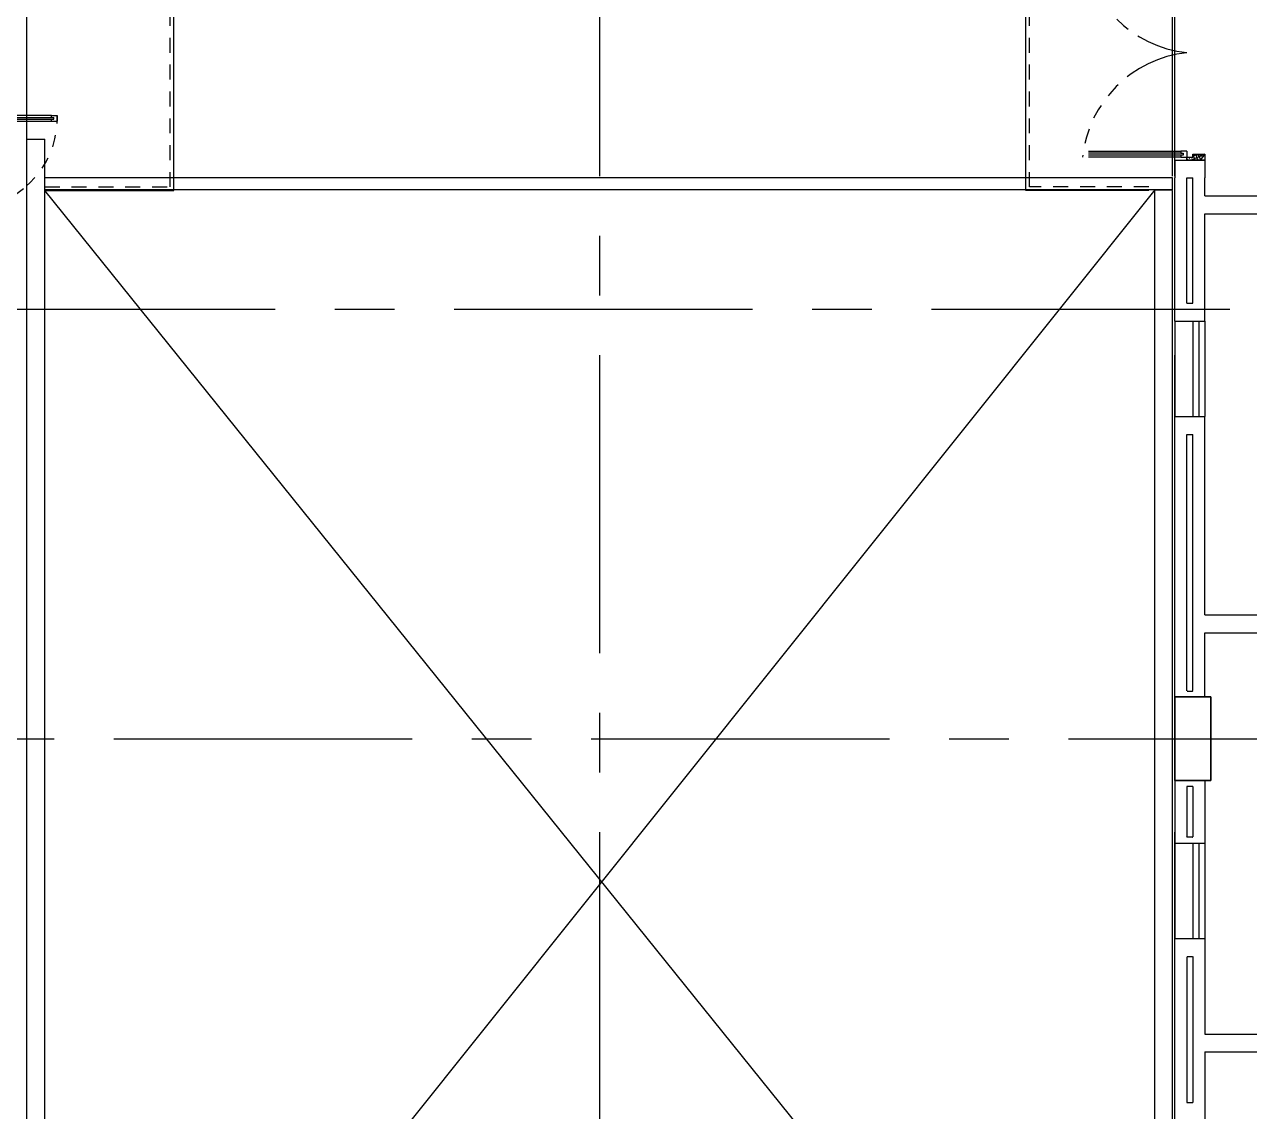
# Model space of a CAD drawing. Extents: x 417866029 to 417866302, y 43498040 to 43498122.
# Drawn here: x 417866072.73 to 417866083, y 43498087.98 to 43498097.09 of the extents above; entities that cross this region are included whole.
import ezdxf

# ---------------------------------------------------------------- set-up
doc = ezdxf.new("R2010")
doc.units = 0
doc.header["$MEASUREMENT"] = 0
for name, pattern in [('CENTERX2', [4, 2.5, -0.5, 0.5, -0.5]), ('HIDDEN', [0.375, 0.25, -0.125]), ('HIDDEN2', [0.1875, 0.125, -0.0625])]:
    doc.linetypes.add(name, pattern=pattern)
for name, color, linetype in [('AXES', 11, 'CENTERX2'), ('COL', 7, 'CONTINUOUS'), ('DOOR', 9, 'CONTINUOUS'), ('HAT', 11, 'CONTINUOUS'), ('INSUL', 9, 'CONTINUOUS'), ('ROOF', 7, 'CONTINUOUS'), ('SHAFT', 9, 'CONTINUOUS'), ('STR', 9, 'CONTINUOUS'), ('WALL', 9, 'CONTINUOUS'), ('WIN', 9, 'CONTINUOUS')]:
    doc.layers.add(name, color=color, linetype=linetype)

# ---------------------------------------------------------------- blocks, each defined once
blk = doc.blocks.new('A$C1DFA4FE8')
at = {"layer": 'DOOR', "color": 0, "linetype": 'ByBlock'}
for p, q in [((950, 1656), (800, 1656)), ((800, 1656), (800, 1631)), ((950, 1606), (950, 1656)), ((0, 1631), (0, 1581)), ((0, 1581), (0, 1631)), ((50, 1631), (0, 1631)), ((50, 1581), (0, 1581)), ((30, 1614), (30, 1598)), ((50, 1614), (30, 1614)), ((50, 1598), (30, 1598)), ((50, 1631), (50, 1614)), ((50, 1598), (50, 1581)), ((750, 1614), (750, 1631)), ((750, 1631), (800, 1631)), ((770, 1614), (750, 1614)), ((750, 1581), (750, 1598)), ((750, 1598), (770, 1598)), ((800, 1581), (750, 1581)), ((770, 1598), (770, 1614)), ((800, 1581), (800, 1631)), ((800, 1631), (850, 1631)), ((850, 1631), (850, 1606)), ((850, 1606), (950, 1606)), ((0, 81), (0, 131)), ((0, 131), (0, 81)), ((50, 131), (0, 131)), ((30, 98), (30, 114)), ((50, 114), (30, 114)), ((50, 114), (50, 131)), ((83, 131), (83, 138)), ((173, 138), (83, 138)), ((95, 138), (95, 147)), ((95, 147), (160, 147)), ((95, 138), (160, 138)), ((160, 138), (160, 147)), ((173, 131), (173, 138)), ((750, 131), (750, 114)), ((800, 131), (750, 131)), ((750, 114), (770, 114)), ((770, 114), (770, 98)), ((800, 131), (800, 81)), ((850, 106), (950, 106)), ((850, 81), (850, 106)), ((950, 106), (950, 56)), ((50, 81), (0, 81)), ((50, 98), (30, 98)), ((50, 81), (50, 98)), ((83, 81), (83, 74)), ((173, 74), (83, 74)), ((95, 74), (95, 65)), ((95, 74), (160, 74)), ((95, 65), (160, 65)), ((160, 74), (160, 65)), ((173, 81), (173, 74)), ((750, 98), (750, 81)), ((770, 98), (750, 98)), ((750, 81), (800, 81)), ((800, 56), (800, 81)), ((800, 81), (850, 81)), ((950, 56), (800, 56))]:
    blk.add_line(p, q, dxfattribs=at)
at = {"layer": 'DOOR', "color": 9, "linetype": 'ByBlock'}
for p, q in [((950, 1606), (837, 1656)), ((950, 1606), (910, 1656)), ((950, 1606), (850, 1619)), ((950, 106), (837, 56)), ((950, 106), (850, 93)), ((950, 106), (910, 56))]:
    blk.add_line(p, q, dxfattribs=at)
at = {"layer": 'DOOR', "linetype": 'ByBlock'}
for p, q in [((750, 1631), (50, 1631)), ((750, 1614), (50, 1614)), ((750, 1598), (50, 1598)), ((50, 1581), (750, 1581)), ((50, 131), (750, 131)), ((750, 114), (50, 114)), ((750, 98), (50, 98)), ((750, 81), (50, 81))]:
    blk.add_line(p, q, dxfattribs=at)
at = {"layer": 'DOOR', "color": 0, "linetype": 'ByBlock'}
for centre in [(128, 179), (128, 32)]:
    blk.add_circle(centre, 32.4, dxfattribs=at)
at = {"layer": 'DOOR', "color": 9, "linetype": 'ByBlock'}
for centre, radius, start, end in [((950, 1606), 154, 161.1053, 166.2858), ((950, 1606), 134, 158.1598, 169.28), ((950, 1606), 114, 154.0838, 167.3774), ((950, 1606), 94.4, 148.0182, 180), ((950, 1606), 74.4, 137.7764, 180), ((950, 1606), 54.4, 113.2074, 180), ((950, 1606), 34.4, 90, 180), ((950, 1606), 14.4, 90, 180), ((950, 106), 94.4, 180, 211.9818), ((950, 106), 74.4, 180, 222.2236), ((950, 106), 54.4, 180, 246.7926), ((950, 106), 34.4, 180, 270), ((950, 106), 14.4, 180, 270), ((950, 106), 154, 193.7142, 198.8947), ((950, 106), 134, 190.72, 201.8402), ((950, 106), 114, 192.6226, 205.9162)]:
    blk.add_arc(centre, radius, start, end, dxfattribs=at)
at = {"layer": 'DOOR', "linetype": 'HIDDEN', "ltscale": 0.5}
for centre, start, end in [((752, 1606), 178.0938, 273.7249), ((752, 106), 86.2751, 181.9062)]:
    blk.add_arc(centre, 752, start, end, dxfattribs=at)
blk = doc.blocks.new('C11')
at = {"layer": 'HAT'}
h = blk.add_hatch(dxfattribs=at)
h.set_pattern_fill('ANSI31', color=256, scale=300, style=0)
h.set_pattern_definition([(45, (-248556.182, -75061.005), (-26.5165043, 26.5165043), [])])
h.paths.add_polyline_path([(300, 700), (0, 700), (0, 350), (300, 350)])
h.paths.add_polyline_path([(300, 350), (0, 350), (0, 0), (300, 0)])
at = {"layer": 'COL'}
blk.add_lwpolyline([(300, 700), (300, 0), (0, 0), (0, 700)], close=True, dxfattribs=at)

msp = doc.modelspace()

# ---------------------------------------------------------------- linework, layer by layer
at = {"layer": 'AXES'}
for p, q in [((417866077.554, 43498039.822), (417866077.554, 43498118.635)), ((417866072.754, 43498039.822), (417866072.754, 43498117.959)), ((417866082.354, 43498039.822), (417866082.354, 43498117.95)), ((417866082.374, 43498039.822), (417866082.374, 43498117.95)), ((417866040.334, 43498094.706), (417866098.574, 43498094.706)), ((417866029.482, 43498091.106), (417866098.574, 43498091.106))]:
    msp.add_line(p, q, dxfattribs=at)
at = {"layer": 'DOOR', "linetype": 'ByBlock'}
for p, q in [((417866081.649, 43498096.031), (417866082.424, 43498096.031)), ((417866082.424, 43498096.014), (417866081.649, 43498096.014)), ((417866082.424, 43498095.998), (417866081.649, 43498095.998)), ((417866082.424, 43498095.981), (417866081.649, 43498095.981))]:
    msp.add_line(p, q, dxfattribs=at)
at = {"layer": 'DOOR', "color": 0, "linetype": 'ByBlock'}
for p, q in [((417866082.424, 43498096.031), (417866082.424, 43498096.014)), ((417866082.474, 43498096.031), (417866082.424, 43498096.031)), ((417866082.424, 43498096.014), (417866082.444, 43498096.014)), ((417866082.424, 43498095.998), (417866082.424, 43498095.981)), ((417866082.444, 43498095.998), (417866082.424, 43498095.998)), ((417866082.424, 43498095.981), (417866082.474, 43498095.981)), ((417866082.444, 43498096.014), (417866082.444, 43498095.998)), ((417866082.474, 43498096.031), (417866082.474, 43498095.981)), ((417866082.474, 43498095.956), (417866082.474, 43498095.981)), ((417866082.474, 43498095.981), (417866082.524, 43498095.981)), ((417866082.624, 43498095.956), (417866082.474, 43498095.956)), ((417866082.524, 43498096.006), (417866082.624, 43498096.006)), ((417866082.524, 43498095.981), (417866082.524, 43498096.006)), ((417866082.624, 43498096.006), (417866082.624, 43498095.956))]:
    msp.add_line(p, q, dxfattribs=at)
at = {"layer": 'DOOR', "color": 9, "linetype": 'ByBlock'}
for q in [(417866082.51, 43498095.956), (417866082.524, 43498095.993), (417866082.584, 43498095.956)]:
    msp.add_line((417866082.624, 43498096.006), q, dxfattribs=at)
at = {"layer": 'DOOR', "linetype": 'HIDDEN', "ltscale": 0.5}
for centre, start, end in [((417866082.581, 43498097.839), 186.2309, 263.769), ((417866082.581, 43498095.874), 96.231, 173.7691)]:
    msp.add_arc(centre, 0.988, start, end, dxfattribs=at)
at = {"layer": 'DOOR', "color": 9, "linetype": 'ByBlock'}
for radius, start, end in [(0.154, 193.7142, 198.8947), (0.134, 190.72, 201.8402), (0.114, 192.6226, 205.9162), (0.0944, 180, 211.9818), (0.0744, 180, 222.2236), (0.0544, 180, 246.7926), (0.0344, 180, 270), (0.0144, 180, 270)]:
    msp.add_arc((417866082.624, 43498096.006), radius, start, end, dxfattribs=at)
at = {"layer": 'INSUL'}
for p, q in [((417866082.474, 43498094.756), (417866082.474, 43498095.806)), ((417866082.474, 43498095.806), (417866082.524, 43498095.806)), ((417866082.524, 43498094.756), (417866082.524, 43498095.806)), ((417866082.474, 43498094.756), (417866082.524, 43498094.756)), ((417866082.474, 43498091.509), (417866082.474, 43498093.656)), ((417866082.474, 43498093.656), (417866082.524, 43498093.656)), ((417866082.524, 43498091.509), (417866082.524, 43498093.656)), ((417866082.477, 43498091.506), (417866082.521, 43498091.506)), ((417866082.474, 43498090.706), (417866082.474, 43498090.284)), ((417866082.524, 43498090.706), (417866082.474, 43498090.706)), ((417866082.524, 43498090.706), (417866082.524, 43498090.284)), ((417866082.521, 43498090.281), (417866082.477, 43498090.281)), ((417866082.474, 43498089.278), (417866082.474, 43498088.056)), ((417866082.477, 43498089.281), (417866082.521, 43498089.281)), ((417866082.524, 43498089.278), (417866082.524, 43498088.056)), ((417866082.474, 43498088.056), (417866082.524, 43498088.056))]:
    msp.add_line(p, q, dxfattribs=at)
for centre, start, end in [((417866082.477, 43498091.509), 180, 270), ((417866082.521, 43498091.509), 270, 0), ((417866082.477, 43498090.284), 180, 270), ((417866082.521, 43498090.284), 270, 0), ((417866082.477, 43498089.278), 90, 180), ((417866082.521, 43498089.278), 0, 90)]:
    msp.add_arc(centre, 0.003, start, end, dxfattribs=at)
at = {"layer": 'ROOF'}
for p, q in [((417866072.754, 43498084.156), (417866072.754, 43498096.131)), ((417866072.754, 43498096.131), (417866072.904, 43498096.131)), ((417866072.904, 43498084.256), (417866072.904, 43498096.131)), ((417866082.354, 43498095.806), (417866072.904, 43498095.806)), ((417866082.354, 43498095.706), (417866072.904, 43498095.706)), ((417866082.204, 43498084.156), (417866082.204, 43498095.706)), ((417866082.204, 43498095.706), (417866082.348, 43498095.706)), ((417866082.354, 43498084.156), (417866082.354, 43498095.701))]:
    msp.add_line(p, q, dxfattribs=at)
at = {"layer": 'SHAFT'}
for p, q in [((417866082.204, 43498084.158), (417866072.904, 43498095.701)), ((417866082.204, 43498095.706), (417866073.054, 43498084.256))]:
    msp.add_line(p, q, dxfattribs=at)
at = {"layer": 'STR'}
msp.add_line((417866082.354, 43498095.706), (417866082.354, 43498095.806), dxfattribs=at)
for points in [[(417866072.904, 43498095.701), (417866073.984, 43498095.701), (417866073.984, 43498098.336), (417866072.904, 43498098.336)], [(417866082.154, 43498095.701), (417866081.124, 43498095.701), (417866081.124, 43498098.336), (417866082.204, 43498098.336)]]:
    msp.add_lwpolyline(points, dxfattribs=at)
at = {"layer": 'STR', "linetype": 'HIDDEN2'}
for points in [[(417866072.904, 43498095.731), (417866073.954, 43498095.731), (417866073.954, 43498098.306), (417866072.904, 43498098.306)], [(417866082.154, 43498095.731), (417866081.154, 43498095.731), (417866081.154, 43498098.306), (417866082.204, 43498098.306)]]:
    msp.add_lwpolyline(points, dxfattribs=at)
at = {"layer": 'WALL', "linetype": 'ByBlock'}
for p, q in [((417866082.374, 43498095.956), (417866082.624, 43498095.956)), ((417866082.374, 43498095.956), (417866082.374, 43498095.806)), ((417866082.624, 43498095.956), (417866082.624, 43498095.806))]:
    msp.add_line(p, q, dxfattribs=at)
at = {"layer": 'WALL'}
for p, q in [((417866082.374, 43498094.606), (417866082.374, 43498095.806)), ((417866082.624, 43498095.656), (417866082.624, 43498095.806)), ((417866082.624, 43498095.656), (417866088.424, 43498095.656)), ((417866082.624, 43498095.506), (417866088.274, 43498095.506)), ((417866082.624, 43498094.606), (417866082.624, 43498095.506)), ((417866082.374, 43498094.606), (417866082.624, 43498094.606)), ((417866082.374, 43498091.456), (417866082.374, 43498093.806)), ((417866082.374, 43498093.806), (417866082.624, 43498093.806)), ((417866082.624, 43498092.144), (417866082.624, 43498093.806)), ((417866082.624, 43498092.144), (417866087.324, 43498092.144)), ((417866082.624, 43498091.456), (417866082.624, 43498091.994)), ((417866082.624, 43498091.994), (417866087.324, 43498091.994)), ((417866082.374, 43498090.756), (417866082.374, 43498090.231)), ((417866082.624, 43498090.756), (417866082.624, 43498090.231)), ((417866082.374, 43498090.231), (417866082.624, 43498090.231)), ((417866082.374, 43498089.431), (417866082.624, 43498089.431)), ((417866082.374, 43498087.906), (417866082.374, 43498089.431)), ((417866082.624, 43498089.431), (417866082.624, 43498088.631)), ((417866082.624, 43498088.631), (417866088.274, 43498088.631)), ((417866082.624, 43498088.481), (417866082.624, 43498087.906)), ((417866082.624, 43498088.481), (417866089.674, 43498088.481))]:
    msp.add_line(p, q, dxfattribs=at)
at = {"layer": 'WALL', "linetype": 'ByBlock', "ltscale": 0.3}
msp.add_lwpolyline([(417866082.374, 43498090.756), (417866082.674, 43498090.756), (417866082.674, 43498091.456), (417866082.374, 43498091.456)], close=True, dxfattribs=at)
at = {"layer": 'WIN'}
for p, q in [((417866082.374, 43498094.606), (417866082.374, 43498093.806)), ((417866082.524, 43498094.606), (417866082.524, 43498093.806)), ((417866082.574, 43498094.606), (417866082.574, 43498093.806)), ((417866082.624, 43498094.606), (417866082.624, 43498093.806)), ((417866082.374, 43498090.231), (417866082.374, 43498089.431)), ((417866082.524, 43498090.231), (417866082.524, 43498089.431)), ((417866082.574, 43498090.231), (417866082.574, 43498089.431)), ((417866082.624, 43498090.231), (417866082.624, 43498089.431))]:
    msp.add_line(p, q, dxfattribs=at)

# ---------------------------------------------------------------- block references
at = {"layer": 'DOOR', "color": 0, "linetype": 'ByBlock', "xscale": 0.0009999871253967285, "yscale": 0.001000002026557922, "zscale": 0.001, "rotation": 180}
msp.add_blockref('A$C1DFA4FE8', (417866073.009, 43498097.912), dxfattribs=at)
at = {"layer": 'HAT', "xscale": 0.0009999871253967285, "yscale": 0.001000002026557922, "zscale": 0.001}
msp.add_blockref('C11', (417866082.374, 43498090.756), dxfattribs=at)

doc.saveas('drawing.dxf')
